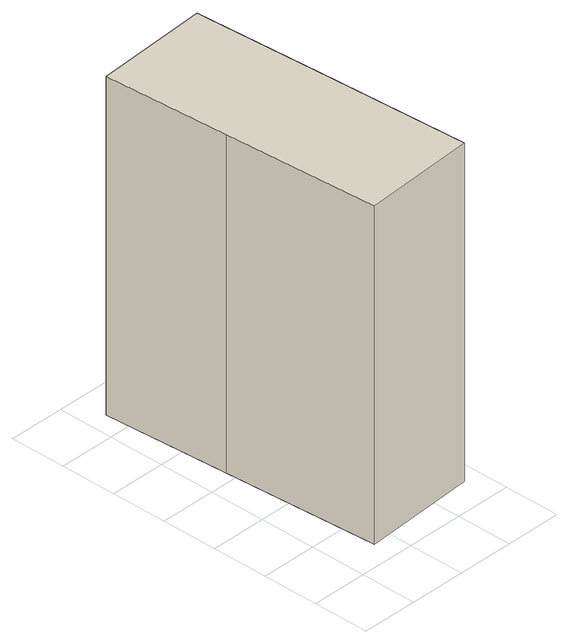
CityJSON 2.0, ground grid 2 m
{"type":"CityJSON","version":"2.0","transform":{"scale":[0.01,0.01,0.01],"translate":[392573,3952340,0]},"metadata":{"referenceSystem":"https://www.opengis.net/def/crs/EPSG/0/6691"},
"CityObjects":{
"building1":{"type":"Building","geometry":[{"type":"Solid","lod":"1","boundaries":[[[[0,1,2,3,4,5]],[[4,6,7,5]],[[3,8,6,4]],[[2,9,8,3]],[[1,10,9,2]],[[0,11,10,1]],[[5,7,11,0]],[[6,8,9,10,11,7]]]]}]}
},
"vertices":[
[539,109,15],[133,80,15],[99,637,15],[72,1087,15],[482,1114,15],[509,652,15],[482,1114,1208],[509,652,1208],[72,1087,1208],[99,637,1208],[133,80,1208],[539,109,1208]
]}
